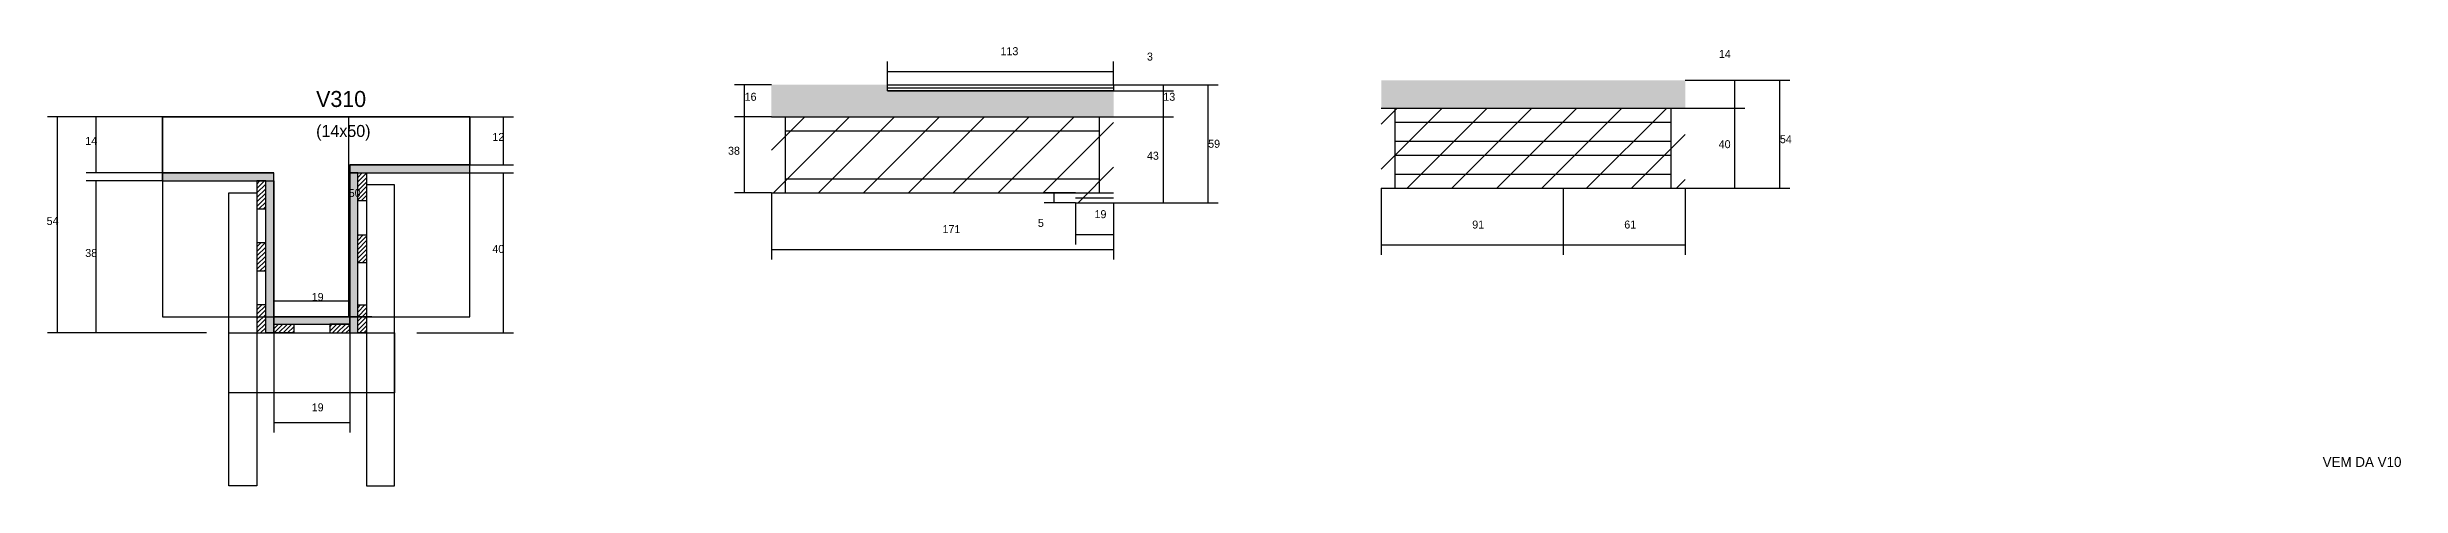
# Model space of a CAD drawing. Header units: metres. Extents: x 2181 to 8094, y 3494 to 4454.
# Drawn here: x 3634 to 4810, y 4120 to 4339 of the extents above; entities that cross this region are included whole.
import ezdxf

# ---------------------------------------------------------------- set-up
doc = ezdxf.new("R2010")
doc.units = ezdxf.units.M
for name, color, linetype in [('CONCRETO', 251, 'Continuous'), ('COTA', 241, 'Continuous'), ('Hachura', 253, 'Continuous'), ('Madeira', 126, 'Continuous'), ('Painéis', 200, 'Continuous'), ('REAPROVEITAMENTO', 251, 'Continuous'), ('SARR_2.2x7', 40, 'Continuous'), ('SARR_3.5x7', 81, 'Continuous'), ('SARR_EDITAR', 141, 'Continuous'), ('Texto Seção', 7, 'Continuous')]:
    doc.layers.add(name, color=color, linetype=linetype)

msp = doc.modelspace()

# ---------------------------------------------------------------- hatches: boundary and pattern name
at = {"layer": 'COTA'}
h = msp.add_hatch(dxfattribs=at)
h.set_pattern_fill('AR-CONC', scale=0.03)
h.paths.add_polyline_path([(4166.7, 4317.2), (4053.7, 4317.2), (4053.7, 4317.2), (4053.7, 4320.2), (4053.7, 4320.2), (3995.7, 4320.2), (3995.7, 4320.2), (3995.7, 4304.2), (3995.7, 4304.2), (4166.7, 4304.2), (4166.7, 4304.2), (4166.7, 4317.2)])
h = msp.add_hatch(dxfattribs=at)
h.set_pattern_fill('AR-CONC', scale=0.03)
h.paths.add_polyline_path([(4452.5, 4322.5), (4300.5, 4322.5), (4300.5, 4322.5), (4300.5, 4308.5), (4300.5, 4308.5), (4452.5, 4308.5), (4452.5, 4308.5), (4452.5, 4322.5)])
at = {"layer": 'Hachura'}
h = msp.add_hatch(color=8, dxfattribs=at)
h.dxf.hatch_style = 1
h.paths.add_polyline_path([(3746.9, 4272.1), (3746.9, 4276.1), (3746.9, 4276.1), (3691.3, 4276.1), (3691.3, 4276.1), (3691.3, 4272.1), (3691.3, 4272.1), (3746.9, 4272.1)])
h = msp.add_hatch(dxfattribs=at)
h.set_pattern_fill('ANSI31', scale=0.5)
h.paths.add_polyline_path([(3738.5, 4258.1), (3742.9, 4258.1), (3742.9, 4258.1), (3742.9, 4272.1), (3742.9, 4272.1), (3738.5, 4272.1), (3738.5, 4272.1), (3738.5, 4258.1)])
h = msp.add_hatch(color=8, dxfattribs=at)
h.dxf.hatch_style = 1
h.paths.add_polyline_path([(3742.9, 4274.1), (3746.9, 4274.1), (3746.9, 4274.1), (3746.9, 4196.1), (3746.9, 4196.1), (3742.9, 4196.1), (3742.9, 4196.1), (3742.9, 4274.1)])
h = msp.add_hatch(color=8, dxfattribs=at)
h.dxf.hatch_style = 1
h.paths.add_polyline_path([(3844.9, 4276.1), (3844.9, 4280.1), (3844.9, 4280.1), (3784.9, 4280.1), (3784.9, 4280.1), (3784.9, 4276.1), (3784.9, 4276.1), (3844.9, 4276.1)])
h = msp.add_hatch(color=8, dxfattribs=at)
h.dxf.hatch_style = 1
h.paths.add_polyline_path([(3788.9, 4276.1), (3784.9, 4276.1), (3784.9, 4276.1), (3784.9, 4196.1), (3784.9, 4196.1), (3788.9, 4196.1), (3788.9, 4196.1), (3788.9, 4276.1)])
h = msp.add_hatch(dxfattribs=at)
h.set_pattern_fill('ANSI31', scale=0.5)
h.paths.add_polyline_path([(3793.3, 4262.1), (3788.9, 4262.1), (3788.9, 4262.1), (3788.9, 4276.1), (3788.9, 4276.1), (3793.3, 4276.1), (3793.3, 4276.1), (3793.3, 4262.1)])
h = msp.add_hatch(dxfattribs=at)
h.set_pattern_fill('ANSI31', scale=0.5)
h.paths.add_polyline_path([(3738.5, 4227.1), (3742.9, 4227.1), (3742.9, 4227.1), (3742.9, 4241.1), (3742.9, 4241.1), (3738.5, 4241.1), (3738.5, 4241.1), (3738.5, 4227.1)])
h = msp.add_hatch(dxfattribs=at)
h.set_pattern_fill('ANSI31', scale=0.5)
h.paths.add_polyline_path([(3793.3, 4231.1), (3788.9, 4231.1), (3788.9, 4231.1), (3788.9, 4245.1), (3788.9, 4245.1), (3793.3, 4245.1), (3793.3, 4245.1), (3793.3, 4231.1)])
h = msp.add_hatch(dxfattribs=at)
h.set_pattern_fill('ANSI31', scale=0.5)
h.paths.add_polyline_path([(3738.5, 4196.1), (3742.9, 4196.1), (3742.9, 4196.1), (3742.9, 4210.1), (3742.9, 4210.1), (3738.5, 4210.1), (3738.5, 4210.1), (3738.5, 4196.1)])
h = msp.add_hatch(color=8, dxfattribs=at)
h.dxf.hatch_style = 1
h.paths.add_polyline_path([(3784.9, 4200.5), (3784.9, 4204.1), (3784.9, 4204.1), (3746.9, 4204.1), (3746.9, 4204.1), (3746.9, 4200.5), (3746.9, 4200.5), (3784.9, 4200.5)])
h = msp.add_hatch(dxfattribs=at)
h.set_pattern_fill('ANSI31', scale=0.5)
h.paths.add_polyline_path([(3793.3, 4196.1), (3788.9, 4196.1), (3788.9, 4196.1), (3788.9, 4210.1), (3788.9, 4210.1), (3793.3, 4210.1), (3793.3, 4210.1), (3793.3, 4196.1)])
h = msp.add_hatch(dxfattribs=at)
h.set_pattern_fill('ANSI31', scale=0.5)
h.paths.add_polyline_path([(3746.9, 4196.1), (3746.9, 4200.5), (3746.9, 4200.5), (3756.9, 4200.5), (3756.9, 4200.5), (3756.9, 4196.1), (3756.9, 4196.1), (3746.9, 4196.1)])
h = msp.add_hatch(dxfattribs=at)
h.set_pattern_fill('ANSI31', scale=0.5)
h.paths.add_polyline_path([(3784.9, 4196.1), (3784.9, 4200.5), (3784.9, 4200.5), (3774.9, 4200.5), (3774.9, 4200.5), (3774.9, 4196.1), (3774.9, 4196.1), (3784.9, 4196.1)])
at = {"layer": 'REAPROVEITAMENTO'}
h = msp.add_hatch(dxfattribs=at)
h.set_pattern_fill('ANSI31', scale=5)
h.paths.add_polyline_path([(4452.5, 4268.5), (4452.5, 4308.5), (4452.5, 4308.5), (4300.5, 4308.5), (4300.5, 4308.5), (4300.5, 4268.5), (4300.5, 4268.5), (4452.5, 4268.5)])
h = msp.add_hatch(dxfattribs=at)
h.set_pattern_fill('ANSI31', scale=5)
h.paths.add_polyline_path([(3995.7, 4266.2), (4147.7, 4266.2), (4147.7, 4266.2), (4147.7, 4261.2), (4147.7, 4261.2), (4166.7, 4261.2), (4166.7, 4261.2), (4166.7, 4304.2), (4166.7, 4304.2), (3995.7, 4304.2), (3995.7, 4304.2), (3995.7, 4266.2)])

# ---------------------------------------------------------------- linework, layer by layer
at = {"layer": 'CONCRETO'}
for points in [[(3691.3, 4276.1), (3691.3, 4304.1), (3844.9, 4304.1), (3844.9, 4280.1), (3784.9, 4280.1), (3784.9, 4204.1), (3746.9, 4204.1), (3746.9, 4276.1)], [(3691.3, 4204.1), (3844.9, 4204.1), (3844.9, 4304.1), (3691.3, 4304.1)]]:
    msp.add_lwpolyline(points, close=True, dxfattribs=at)
at = {"layer": 'COTA'}
for p, q in [((4053.7, 4320.2), (4053.7, 4331.8)), ((4166.7, 4320.2), (4166.7, 4331.8)), ((3995.7, 4320.2), (3977.3, 4320.2)), ((3982.3, 4304.2), (3982.3, 4320.2)), ((4053.7, 4326.8), (4166.7, 4326.8)), ((4166.7, 4320.2), (4219, 4320.2)), ((4166.7, 4320.2), (4196.6, 4320.2)), ((4191.6, 4317.2), (4191.6, 4320.2)), ((4214, 4261.2), (4214, 4320.2)), ((4452.5, 4322.5), (4504.8, 4322.5)), ((4452.5, 4322.5), (4482.3, 4322.5)), ((4477.3, 4308.5), (4477.3, 4322.5)), ((4499.8, 4268.5), (4499.8, 4322.5)), ((4166.7, 4317.2), (4196.6, 4317.2)), ((4166.7, 4317.2), (4196.6, 4317.2)), ((4191.6, 4304.2), (4191.6, 4317.2)), ((4452.5, 4308.5), (4482.3, 4308.5)), ((4452.5, 4308.5), (4482.3, 4308.5)), ((4477.3, 4268.5), (4477.3, 4308.5)), ((3691.3, 4304.1), (3633.9, 4304.1)), ((3638.9, 4196.1), (3638.9, 4304.1)), ((3691.3, 4304.1), (3653.2, 4304.1)), ((3658.2, 4276.1), (3658.2, 4304.1)), ((3795.9, 4304.1), (3779.4, 4304.1)), ((3784.4, 4204.1), (3784.4, 4304.1)), ((3844.9, 4304.1), (3866.7, 4304.1)), ((3861.7, 4280.1), (3861.7, 4304.1)), ((3995.7, 4304.2), (3977.3, 4304.2)), ((3995.7, 4304.2), (3977.3, 4304.2)), ((3982.3, 4266.2), (3982.3, 4304.2)), ((4166.7, 4304.2), (4196.6, 4304.2)), ((4166.7, 4304.2), (4196.6, 4304.2)), ((4191.6, 4261.2), (4191.6, 4304.2)), ((3691.3, 4276.1), (3653.2, 4276.1)), ((3691.3, 4272.1), (3653.2, 4272.1)), ((3658.2, 4196.1), (3658.2, 4272.1)), ((3844.9, 4280.1), (3866.7, 4280.1)), ((3844.9, 4276.1), (3866.7, 4276.1)), ((3861.7, 4196.1), (3861.7, 4276.1)), ((3995.7, 4266.2), (3977.3, 4266.2)), ((3995.7, 4266.2), (3995.7, 4232.9)), ((4147.7, 4266.2), (4132, 4266.2)), ((4147.7, 4261.2), (4132, 4261.2)), ((4137, 4261.2), (4137, 4266.2)), ((4147.7, 4261.2), (4147.7, 4240.4)), ((4166.7, 4261.2), (4166.7, 4232.9)), ((4166.7, 4261.2), (4196.6, 4261.2)), ((4166.7, 4261.2), (4219, 4261.2)), ((4166.7, 4261.2), (4166.7, 4240.4)), ((4300.5, 4268.5), (4300.5, 4235.2)), ((4391.5, 4268.5), (4391.5, 4235.2)), ((4452.5, 4268.5), (4482.3, 4268.5)), ((4452.5, 4268.5), (4504.8, 4268.5)), ((3995.7, 4237.9), (4166.7, 4237.9)), ((4147.7, 4245.4), (4166.7, 4245.4)), ((4300.5, 4240.2), (4391.5, 4240.2)), ((3746.9, 4196.1), (3746.9, 4217.1)), ((3784.9, 4196.1), (3784.9, 4217.1)), ((3746.9, 4212.1), (3784.9, 4212.1)), ((3795.9, 4204.1), (3779.4, 4204.1)), ((3713.3, 4196.1), (3633.9, 4196.1)), ((3713.3, 4196.1), (3653.2, 4196.1)), ((3746.9, 4196.1), (3746.9, 4146.4)), ((3784.9, 4196.1), (3784.9, 4146.4)), ((3818.5, 4196.1), (3866.7, 4196.1)), ((3746.9, 4151.4), (3784.9, 4151.4))]:
    msp.add_line(p, q, dxfattribs=at)
at = {"layer": 'Madeira'}
for points in [[(3738.5, 4258.1), (3742.9, 4258.1), (3742.9, 4272.1), (3738.5, 4272.1)], [(3793.3, 4262.1), (3788.9, 4262.1), (3788.9, 4276.1), (3793.3, 4276.1)], [(3738.5, 4227.1), (3742.9, 4227.1), (3742.9, 4241.1), (3738.5, 4241.1)], [(3793.3, 4231.1), (3788.9, 4231.1), (3788.9, 4245.1), (3793.3, 4245.1)], [(3738.5, 4196.1), (3742.9, 4196.1), (3742.9, 4210.1), (3738.5, 4210.1)], [(3793.3, 4196.1), (3788.9, 4196.1), (3788.9, 4210.1), (3793.3, 4210.1)], [(3746.9, 4196.1), (3746.9, 4200.5), (3756.9, 4200.5), (3756.9, 4196.1)], [(3784.9, 4196.1), (3784.9, 4200.5), (3774.9, 4200.5), (3774.9, 4196.1)]]:
    msp.add_lwpolyline(points, close=True, dxfattribs=at)
at = {"layer": 'Painéis'}
for p, q in [((4053.7, 4320.2), (4166.7, 4320.2)), ((4053.7, 4317.2), (4166.7, 4317.2)), ((4300.5, 4308.5), (4452.5, 4308.5)), ((3995.7, 4304.2), (4166.7, 4304.2)), ((3691.3, 4276.1), (3746.9, 4276.1)), ((3691.3, 4272.1), (3691.3, 4276.1)), ((3746.9, 4272.1), (3746.9, 4276.1)), ((3746.9, 4196.1), (3746.9, 4272.1)), ((3784.9, 4280.1), (3844.9, 4280.1)), ((3784.9, 4276.1), (3784.9, 4280.1)), ((3784.9, 4196.1), (3784.9, 4276.1)), ((3844.9, 4276.1), (3844.9, 4280.1)), ((3995.7, 4266.2), (4147.7, 4266.2)), ((4147.7, 4261.2), (4166.7, 4261.2)), ((4300.5, 4268.5), (4452.5, 4268.5)), ((4391.5, 4268.5), (4391.5, 4235.2)), ((4452.5, 4268.5), (4452.5, 4235.2)), ((4391.5, 4240.2), (4452.5, 4240.2))]:
    msp.add_line(p, q, dxfattribs=at)
for points in [[(4053.7, 4320.2), (4166.7, 4320.2), (4166.7, 4317.2), (4053.7, 4317.2)], [(3746.9, 4272.1), (3746.9, 4276.1), (3691.3, 4276.1), (3691.3, 4272.1)], [(3742.9, 4272.1), (3746.9, 4272.1), (3746.9, 4196.1), (3742.9, 4196.1)], [(3844.9, 4276.1), (3844.9, 4280.1), (3784.9, 4280.1), (3784.9, 4276.1)], [(3788.9, 4276.1), (3784.9, 4276.1), (3784.9, 4196.1), (3788.9, 4196.1)], [(3784.9, 4200.5), (3784.9, 4204.1), (3746.9, 4204.1), (3746.9, 4200.5)]]:
    msp.add_lwpolyline(points, close=True, dxfattribs=at)
at = {"layer": 'SARR_2.2x7'}
for p, q in [((4307.5, 4268.5), (4307.5, 4308.5)), ((4445.5, 4268.5), (4445.5, 4308.5)), ((4002.7, 4266.2), (4002.7, 4304.2)), ((4002.7, 4297.2), (4159.7, 4297.2)), ((4159.7, 4266.2), (4159.7, 4304.2)), ((4307.5, 4301.5), (4445.5, 4301.5)), ((4307.5, 4292), (4445.5, 4292)), ((4307.5, 4285), (4445.5, 4285)), ((4002.7, 4273.2), (4159.7, 4273.2)), ((4307.5, 4275.5), (4445.5, 4275.5)), ((4002.7, 4266.2), (4159.7, 4266.2)), ((4159.7, 4266.2), (4166.7, 4266.2))]:
    msp.add_line(p, q, dxfattribs=at)
at = {"layer": 'SARR_3.5x7'}
for points in [[(3724.5, 4266.1), (3738.5, 4266.1), (3738.5, 4119.6), (3724.5, 4119.6)], [(3807.3, 4270.1), (3793.3, 4270.1), (3793.3, 4119.6), (3807.3, 4119.6)], [(3724.5, 4196.1), (3807.3, 4196.1), (3807.3, 4166.1), (3724.5, 4166.1)]]:
    msp.add_lwpolyline(points, close=True, dxfattribs=at)
at = {"layer": 'SARR_EDITAR'}
for p, q in [((4053.7, 4318.7), (4166.7, 4318.7)), ((4147.7, 4263.7), (4166.7, 4263.7))]:
    msp.add_line(p, q, dxfattribs=at)

# ---------------------------------------------------------------- texts
at = {"layer": 'COTA'}
for s, p in [('113', (4110.2, 4335)), ('3', (4183.4, 4332.3)), ('14', (4469.3, 4333.6)), ('16', (3982.3, 4312.2)), ('13', (4191.6, 4312.2)), ('12', (3856.2, 4292.1)), ('54', (4499.8, 4291)), ('14', (3652.7, 4290.1)), ('38', (3974, 4285.2)), ('43', (4183.4, 4282.7)), ('59', (4214, 4288.7)), ('40', (4469.2, 4288.5)), ('50', (3784.4, 4264.1)), ('54', (3633.4, 4250.1)), ('171', (4081.2, 4246)), ('5', (4128.9, 4249.1)), ('19', (4157.2, 4253.5)), ('91', (4346, 4248.3)), ('38', (3652.7, 4234.1)), ('40', (3856.2, 4236.1)), ('19', (3765.9, 4212.1)), ('19', (3765.9, 4156.9))]:
    msp.add_text(s, height=4, dxfattribs=at).set_placement(p)
at = {"layer": 'Painéis'}
msp.add_text('61', height=4, dxfattribs=at).set_placement((4422, 4248.3))
at = {"layer": 'Texto Seção'}
for s, height, p in [('V310', 8, (3768.1, 4309.1)), ('(14x50)', 6, (3768.1, 4294.1)), ('VEM DA V10', 5, (4771.1, 4129.1))]:
    msp.add_text(s, height=height, dxfattribs=at).set_placement(p)

doc.saveas('drawing.dxf')
